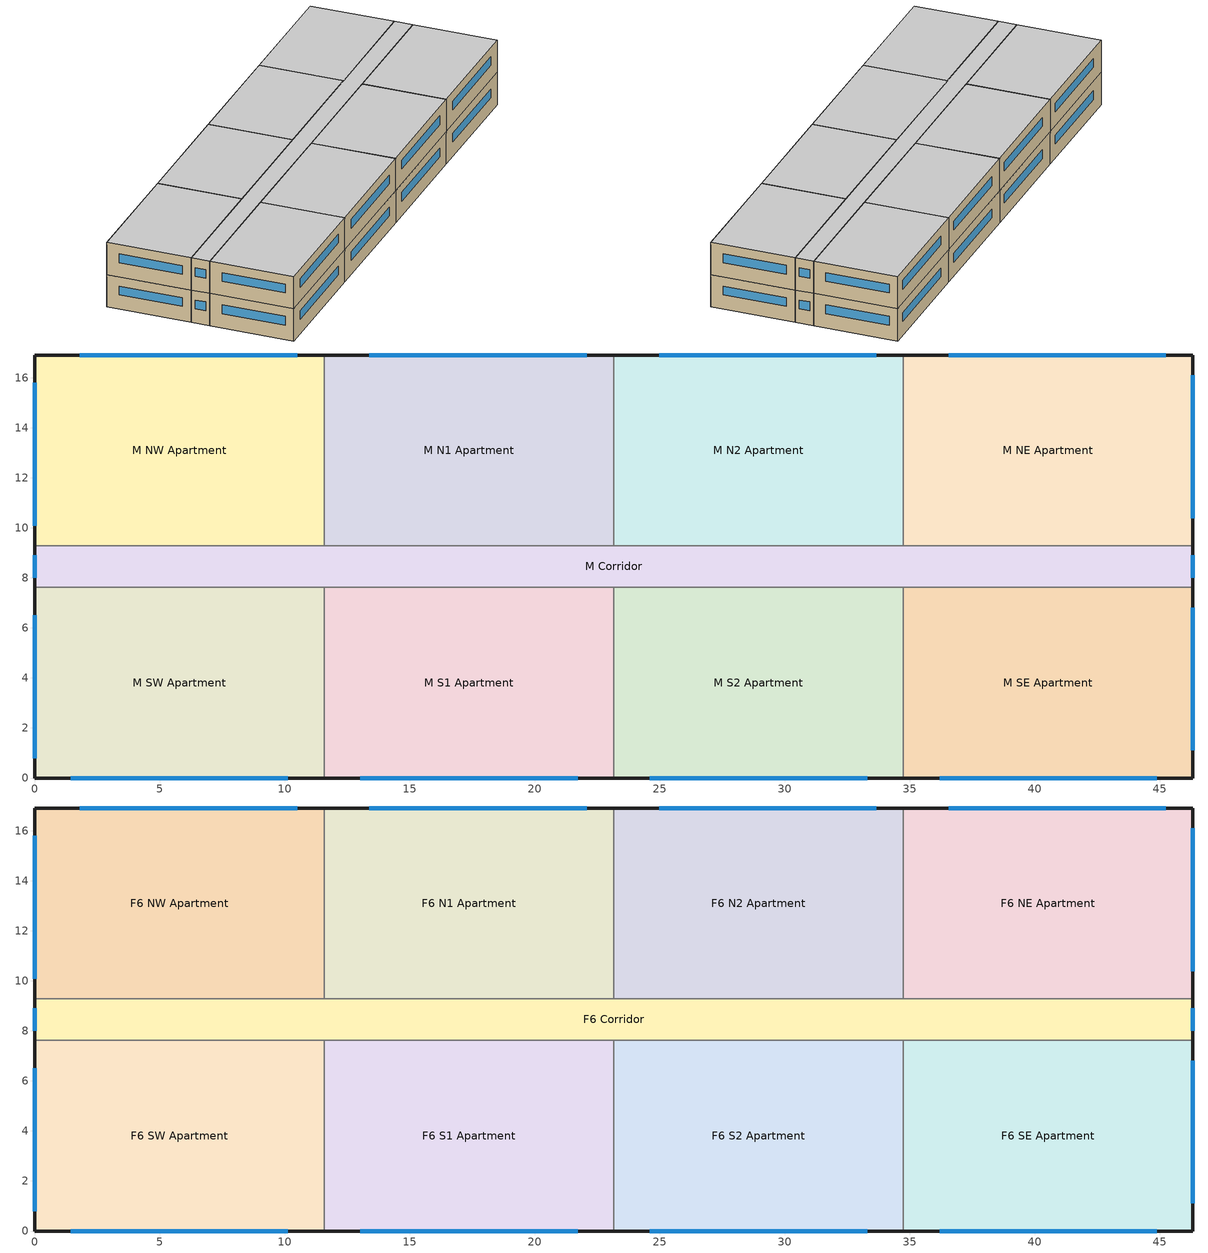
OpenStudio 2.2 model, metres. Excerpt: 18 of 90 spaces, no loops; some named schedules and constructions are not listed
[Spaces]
M S1 Apartment
 floor to F4 S1 Apartment: 23.16,7.62 23.16,0 11.58,0 11.58,7.62 z12.19
 wall outside: 11.58,0 23.16,0 z12.19:15.24
 wall to M Corridor: 23.16,7.62 11.58,7.62 z12.19:15.24
 wall to M S2 Apartment: 23.16,0 23.16,7.62 z12.19:15.24
 wall to M SW Apartment: 11.58,7.62 11.58,0 z12.19:15.24
 window: 13.03,0 21.72,0 z13.55:14.36
M Corridor
 floor to F4 Corridor: 46.33,9.3 46.33,7.62 0,7.62 0,9.3 z12.19
 wall outside: 46.33,7.62 46.33,9.3 / 0,9.3 0,7.62 z12.19:15.24
 wall to M SE Apartment: 34.75,7.62 46.33,7.62 z12.19:15.24
 wall to M NW Apartment: 11.58,9.3 0,9.3 z12.19:15.24
 wall to M SW Apartment: 0,7.62 11.58,7.62 z12.19:15.24
 wall to M N2 Apartment: 34.75,9.3 23.16,9.3 z12.19:15.24
 wall to M N1 Apartment: 23.16,9.3 11.58,9.3 z12.19:15.24
 wall to M NE Apartment: 46.33,9.3 34.75,9.3 z12.19:15.24
 wall to M S2 Apartment: 23.16,7.62 34.75,7.62 z12.19:15.24
 window: 46.33,8 46.33,8.91 / 0,8.91 0,8 z13.55:14.36
M NW Apartment
 floor to F4 NW Apartment: 11.58,16.92 11.58,9.3 0,9.3 0,16.92 z12.19
 wall outside: 11.58,16.92 0,16.92 0,9.3 z12.19:15.24
 wall to M N1 Apartment: 11.58,9.3 11.58,16.92 z12.19:15.24
 window: 0,15.8 0,10.08 / 10.5,16.92 1.81,16.92 z13.55:14.36
M N2 Apartment
 floor to F4 N2 Apartment: 34.75,16.92 34.75,9.3 23.16,9.3 23.16,16.92 z12.19
 wall outside: 34.75,16.92 23.16,16.92 z12.19:15.24
 wall to M NE Apartment: 34.75,9.3 34.75,16.92 z12.19:15.24
 wall to M N1 Apartment: 23.16,16.92 23.16,9.3 z12.19:15.24
 window: 33.66,16.92 24.98,16.92 z13.55:14.36
M SW Apartment
 floor to F4 SW Apartment: 11.58,7.62 11.58,0 0,0 0,7.62 z12.19
 wall outside: 0,7.62 0,0 11.58,0 z12.19:15.24
 window: 1.45,0 10.13,0 / 0,6.5 0,0.79 z13.55:14.36
M SE Apartment
 floor to F4 SE Apartment: 46.33,7.62 46.33,0 34.75,0 34.75,7.62 z12.19
 wall outside: 34.75,0 46.33,0 46.33,7.62 z12.19:15.24
 wall to M S2 Apartment: 34.75,7.62 34.75,0 z12.19:15.24
 window: 36.19,0 44.88,0 / 46.33,1.1 46.33,6.81 z13.55:14.36
M N1 Apartment
 floor to F4 N1 Apartment: 23.16,16.92 23.16,9.3 11.58,9.3 11.58,16.92 z12.19
 wall outside: 23.16,16.92 11.58,16.92 z12.19:15.24
 window: 22.08,16.92 13.4,16.92 z13.55:14.36
M NE Apartment
 floor to F4 NE Apartment: 46.33,16.92 46.33,9.3 34.75,9.3 34.75,16.92 z12.19
 wall outside: 46.33,9.3 46.33,16.92 34.75,16.92 z12.19:15.24
 window: 45.25,16.92 36.56,16.92 / 46.33,10.4 46.33,16.11 z13.55:14.36
M S2 Apartment
 floor to F4 S2 Apartment: 34.75,7.62 34.75,0 23.16,0 23.16,7.62 z12.19
 wall outside: 23.16,0 34.75,0 z12.19:15.24
 window: 24.61,0 33.3,0 z13.55:14.36
F6 S2 Apartment
 floor to M S2 Apartment: 34.75,7.62 34.75,0 23.16,0 23.16,7.62 z15.24
 wall outside: 23.16,0 34.75,0 z15.24:18.29
 wall to F6 Corridor: 34.75,7.62 23.16,7.62 z15.24:18.29
 wall to F6 S1 Apartment: 23.16,7.62 23.16,0 z15.24:18.29
 wall to F6 SE Apartment: 34.75,0 34.75,7.62 z15.24:18.29
 window: 24.61,0 33.3,0 z16.59:17.41
 ceiling to F7 S2 Apartment: 34.75,0 34.75,7.62 23.16,7.62 23.16,0 z18.29
F6 NE Apartment
 floor to M NE Apartment: 46.33,16.92 46.33,9.3 34.75,9.3 34.75,16.92 z15.24
 wall outside: 46.33,9.3 46.33,16.92 34.75,16.92 z15.24:18.29
 wall to F6 N2 Apartment: 34.75,16.92 34.75,9.3 z15.24:18.29
 wall to F6 Corridor: 34.75,9.3 46.33,9.3 z15.24:18.29
 window: 46.33,10.4 46.33,16.11 / 45.25,16.92 36.56,16.92 z16.59:17.41
 ceiling to F7 NE Apartment: 46.33,9.3 46.33,16.92 34.75,16.92 34.75,9.3 z18.29
F6 S1 Apartment
 floor to M S1 Apartment: 23.16,7.62 23.16,0 11.58,0 11.58,7.62 z15.24
 wall outside: 11.58,0 23.16,0 z15.24:18.29
 wall to F6 SW Apartment: 11.58,7.62 11.58,0 z15.24:18.29
 wall to F6 Corridor: 23.16,7.62 11.58,7.62 z15.24:18.29
 window: 13.03,0 21.72,0 z16.59:17.41
 ceiling to F7 S1 Apartment: 23.16,0 23.16,7.62 11.58,7.62 11.58,0 z18.29
F6 Corridor
 floor to M Corridor: 46.33,9.3 46.33,7.62 0,7.62 0,9.3 z15.24
 wall outside: 46.33,7.62 46.33,9.3 / 0,9.3 0,7.62 z15.24:18.29
 wall to F6 N1 Apartment: 23.16,9.3 11.58,9.3 z15.24:18.29
 wall to F6 SE Apartment: 34.75,7.62 46.33,7.62 z15.24:18.29
 wall to F6 SW Apartment: 0,7.62 11.58,7.62 z15.24:18.29
 wall to F6 N2 Apartment: 34.75,9.3 23.16,9.3 z15.24:18.29
 wall to F6 NW Apartment: 11.58,9.3 0,9.3 z15.24:18.29
 window: 46.33,8 46.33,8.91 / 0,8.91 0,8 z16.59:17.41
 ceiling to F7 Corridor: 46.33,7.62 46.33,9.3 0,9.3 0,7.62 z18.29
F6 SE Apartment
 floor to M SE Apartment: 46.33,7.62 46.33,0 34.75,0 34.75,7.62 z15.24
 wall outside: 34.75,0 46.33,0 46.33,7.62 z15.24:18.29
 window: 46.33,1.1 46.33,6.81 / 36.19,0 44.88,0 z16.59:17.41
 ceiling to F7 SE Apartment: 46.33,0 46.33,7.62 34.75,7.62 34.75,0 z18.29
F6 N1 Apartment
 floor to M N1 Apartment: 23.16,16.92 23.16,9.3 11.58,9.3 11.58,16.92 z15.24
 wall outside: 23.16,16.92 11.58,16.92 z15.24:18.29
 wall to F6 N2 Apartment: 23.16,9.3 23.16,16.92 z15.24:18.29
 wall to F6 NW Apartment: 11.58,16.92 11.58,9.3 z15.24:18.29
 window: 22.08,16.92 13.4,16.92 z16.59:17.41
 ceiling to F7 N1 Apartment: 23.16,9.3 23.16,16.92 11.58,16.92 11.58,9.3 z18.29
F6 NW Apartment
 floor to M NW Apartment: 11.58,16.92 11.58,9.3 0,9.3 0,16.92 z15.24
 wall outside: 11.58,16.92 0,16.92 0,9.3 z15.24:18.29
 window: 0,15.8 0,10.08 / 10.5,16.92 1.81,16.92 z16.59:17.41
 ceiling to F7 NW Apartment: 11.58,9.3 11.58,16.92 0,16.92 0,9.3 z18.29
F6 N2 Apartment
 floor to M N2 Apartment: 34.75,16.92 34.75,9.3 23.16,9.3 23.16,16.92 z15.24
 wall outside: 34.75,16.92 23.16,16.92 z15.24:18.29
 window: 33.66,16.92 24.98,16.92 z16.59:17.41
 ceiling to F7 N2 Apartment: 34.75,9.3 34.75,16.92 23.16,16.92 23.16,9.3 z18.29
F6 SW Apartment
 floor to M SW Apartment: 11.58,7.62 11.58,0 0,0 0,7.62 z15.24
 wall outside: 0,7.62 0,0 11.58,0 z15.24:18.29
 window: 1.45,0 10.13,0 / 0,6.5 0,0.79 z16.59:17.41
 ceiling to F7 SW Apartment: 11.58,0 11.58,7.62 0,7.62 0,0 z18.29
[Site]
Schefferville_PQ_CAN: Latitude {deg}=54.8; Longitude {deg}=-66.82; Time Zone {hr}=-5; Elevation {m}=521; Terrain=City
[Building]
NECB 2011-HighriseApartment-NECB HDD Method-CAN_PQ_Schefferville.718280_CWEC.epw created: 2017-07-10 19:24:57 +0000: North Axis {deg}=0; Default Construction Set=NECB 2011 - HighApt - NECB HDD Method at climate 8; Standards Number of Stories=10; Standards Number of Above Ground Stories=10; Standards Building Type=HighriseApartment
[Site:GroundTemperature:BuildingSurface]
19.527, 19.502, 19.536, 19.598, 20.002, 21.64, 22.225, 22.375, 21.449, 20.121, 19.802, 19.633
[Site:WaterMainsTemperature]
Calculation Method=Correlation; Annual Average Outdoor Air Temperature {C}=-4.14167; Maximum Difference In Monthly Average Outdoor Air Temperatures {deltaC}=34.6
[SizingPeriod:DesignDay] Barometric Pressure {Pa}=95221; Sky Clearness=0; Rain Indicator=0; Snow Indicator=0; Day of Month=21; Daylight Saving Time Indicator=0; Humidity Indicating Type=Wetbulb; Dry-Bulb Temperature Range Modifier Type=DefaultMultipliers
Name | Maximum Dry-Bulb Temperature {C} | Daily Dry-Bulb Temperature Range {deltaC} | Humidity Indicating Conditions at Maximum Dry-Bulb | Wind Speed {m/s} | Wind Direction {deg} | Month | Day Type | Solar Model Indicator | ASHRAE Taub | ASHRAE Taud
Schefferville Ann Clg .4% Condns WB=>MDB | 20.9 | 8.9 | 16.6 | 5 | 220 | 7 | SummerDesignDay | ASHRAETau | 0.406 | 2.08
Schefferville Ann Clg .4% Condns DB=>MWB | 23.5 | 8.9 | 15 | 5 | 220 | 7 | SummerDesignDay | ASHRAETau | 0.406 | 2.08
Schefferville Ann Htg 99.6% Condns DB | -36.9 | 0 | -36.9 | 2.4 | 160 | 1 | WinterDesignDay | ASHRAEClearSky
[Material:NoMass]
CP02 CARPET PAD: Roughness=VeryRough; Thermal Resistance {m2-K/W}=0.21648; Thermal Absorptance=0.9; Solar Absorptance=0.7; Visible Absorptance=0.8
[Material]
Name | Roughness | Thickness {m} | Conductivity {W/m-K} | Density {kg/m3} | Specific Heat {J/kg-K} | Thermal Absorptance | Solar Absorptance | Visible Absorptance
100mm Normalweight concrete floor | MediumSmooth | 0.1016 | 2.31 | 2322 | 832
G01 13mm gypsum board | Smooth | 0.0127 | 0.16 | 800 | 1090 | 0.9 | 0.7 | 0.5
G05 25mm wood | MediumSmooth | 0.0254 | 0.15 | 608 | 1630 | 0.9 | 0.5 | 0.5
[Construction]
Typical Interior Floor: 100mm Normalweight concrete floor, CP02 CARPET PAD
Typical Interior Wall: G01 13mm gypsum board, G01 13mm gypsum board
Typical Interior Ceiling: CP02 CARPET PAD, 100mm Normalweight concrete floor
Typical Interior Window: Clear 3mm
Typical Interior Door; Typical Interior Partition: G05 25mm wood
Customized Fenestration: cond=0.160 tvis=0.220 tsol=0.232: Customized Fenestration:: cond=0.160 tvis=0.220 tsol=0.232
Customized Fenestration: cond=0.160 tvis=0.441 tsol=0.279: Customized Fenestration:: cond=0.160 tvis=0.441 tsol=0.279
Customized Fenestration: cond=0.160 tvis=0.294 tsol=0.332: Customized Fenestration:: cond=0.160 tvis=0.294 tsol=0.332
Customized Fenestration: cond=0.160 tvis=0.898 tsol=0.837: Customized Fenestration:: cond=0.160 tvis=0.898 tsol=0.837
[DefaultConstructionSet]
NECB 2011 - HighApt - NECB HDD Method at climate 8: Default Exterior Surface Constructions=NECB 2011 - HighApt - NECB HDD Method at climate 8; Default Interior Surface Constructions=Default Surface Constructions 2; Default Ground Contact Surface Constructions=NECB 2011 - HighApt - NECB HDD Method at climate 9; Default Exterior SubSurface Constructions=NECB 2011 - HighApt - NECB HDD Method at climate 8; Default Interior SubSurface Constructions=Default Sub Surface Constructions 2; Interior Partition Construction=Typical Interior Partition
[DefaultSurfaceConstructions]
Name | Floor Construction | Wall Construction | Roof Ceiling Construction
Default Surface Constructions 2 | Typical Interior Floor | Typical Interior Wall | Typical Interior Ceiling
NECB 2011 - HighApt - NECB HDD Method at climate 8 | Customized opaque construction {67de7236-55ff-40dc-9b20-317928c565ed} to conductance of 0.142 | Customized opaque construction {4d4a765c-db68-485f-ab31-9d598f427766} to conductance of 0.183 | Customized opaque construction {a1f6b738-4c50-45bb-94c7-4642820f3728} to conductance of 0.142
NECB 2011 - HighApt - NECB HDD Method at climate 9 | Customized opaque construction {af49dda3-b49d-4cc1-a904-a286c5a75772} to conductance of 0.379 | Customized opaque construction {af49dda3-b49d-4cc1-a904-a286c5a75772} to conductance of 0.21 | Customized opaque construction {af49dda3-b49d-4cc1-a904-a286c5a75772} to conductance of 0.21
[DefaultSubSurfaceConstructions]
Name | Fixed Window Construction | Operable Window Construction | Door Construction | Glass Door Construction | Overhead Door Construction | Skylight Construction | Tubular Daylight Dome Construction | Tubular Daylight Diffuser Construction
Default Sub Surface Constructions 2 | Typical Interior Window | Typical Interior Window | Typical Interior Door
NECB 2011 - HighApt - NECB HDD Method at climate 8 | Customized Fenestration: cond=0.160 tvis=0.220 tsol=0.232 | Customized Fenestration: cond=0.160 tvis=0.220 tsol=0.232 | Customized opaque construction {1b77a251-163b-4666-abed-945239e6c009} to conductance of 1.6 | Customized Fenestration: cond=0.160 tvis=0.441 tsol=0.279 | Customized opaque construction {7ef48a19-9d7f-46e7-96e6-fd971de7b934} to conductance of 1.6 | Customized Fenestration: cond=0.160 tvis=0.294 tsol=0.332 | Customized Fenestration: cond=0.160 tvis=0.898 tsol=0.837 | Customized Fenestration: cond=0.160 tvis=0.898 tsol=0.837
[WindowMaterial:Glazing]
Clear 3mm: Optical Data Type=SpectralAverage; Thickness {m}=0.003; Solar Transmittance at Normal Incidence=0.837; Front Side Solar Reflectance at Normal Incidence=0.075; Back Side Solar Reflectance at Normal Incidence=0.075; Visible Transmittance at Normal Incidence=0.898; Front Side Visible Reflectance at Normal Incidence=0.081; Back Side Visible Reflectance at Normal Incidence=0.081; Infrared Transmittance at Normal Incidence=0; Front Side Infrared Hemispherical Emissivity=0.84; Back Side Infrared Hemispherical Emissivity=0.84; Conductivity {W/m-K}=0.9; Dirt Correction Factor for Solar and Visible Transmittance=1; Solar Diffusing=No
[WindowMaterial:SimpleGlazingSystem] U-Factor {W/m2-K}=1.6; Solar Heat Gain Coefficient=0.6; Visible Transmittance=0.21
Customized Fenestration:: cond=0.160 tvis=0.220 tsol=0.232; Customized Fenestration:: cond=0.160 tvis=0.441 tsol=0.279; Customized Fenestration:: cond=0.160 tvis=0.294 tsol=0.332; Customized Fenestration:: cond=0.160 tvis=0.898 tsol=0.837
[Space] Part of Total Floor Area=Yes
Name | Space Type | Building Story | Thermal Zone
F6 NE Apartment | Space Function Dwelling Unit(s) | Building Story 6 | Sp-F6 NE Apartment Sys-1 Flr-2 Sch-G HPlcmt-north ZN
F6 S1 Apartment | Space Function Dwelling Unit(s) | Building Story 6 | Sp-F6 S1 Apartment Sys-1 Flr-2 Sch-G HPlcmt-south ZN
F6 SE Apartment | Space Function Dwelling Unit(s) | Building Story 6 | Sp-F6 SE Apartment Sys-1 Flr-2 Sch-G HPlcmt-south ZN
M NE Apartment | Space Function Dwelling Unit(s) | Building Story 5 | Sp-M NE Apartment Sys-1 Flr-1 Sch-G HPlcmt-north ZN
M S1 Apartment | Space Function Dwelling Unit(s) | Building Story 5 | Sp-M S1 Apartment Sys-1 Flr-1 Sch-G HPlcmt-south ZN
M Corridor | Space Function Corr. < 2.4m wide-sch-G | Building Story 5 | Sp-M Corridor Sys-1 Flr-1 Sch-G HPlcmt-east ZN
F6 S2 Apartment | Space Function Dwelling Unit(s) | Building Story 6 | Sp-F6 S2 Apartment Sys-1 Flr-2 Sch-G HPlcmt-south ZN
M SW Apartment | Space Function Dwelling Unit(s) | Building Story 5 | Sp-M SW Apartment Sys-1 Flr-1 Sch-G HPlcmt-south ZN
F6 Corridor | Space Function Corr. < 2.4m wide-sch-G | Building Story 6 | Sp-F6 Corridor Sys-1 Flr-2 Sch-G HPlcmt-east ZN
M NW Apartment | Space Function Dwelling Unit(s) | Building Story 5 | Sp-M NW Apartment Sys-1 Flr-1 Sch-G HPlcmt-north ZN
M N2 Apartment | Space Function Dwelling Unit(s) | Building Story 5 | Sp-M N2 Apartment Sys-1 Flr-1 Sch-G HPlcmt-north ZN
M N1 Apartment | Space Function Dwelling Unit(s) | Building Story 5 | Sp-M N1 Apartment Sys-1 Flr-1 Sch-G HPlcmt-north ZN
F6 N1 Apartment | Space Function Dwelling Unit(s) | Building Story 6 | Sp-F6 N1 Apartment Sys-1 Flr-2 Sch-G HPlcmt-north ZN
F6 N2 Apartment | Space Function Dwelling Unit(s) | Building Story 6 | Sp-F6 N2 Apartment Sys-1 Flr-2 Sch-G HPlcmt-north ZN
M SE Apartment | Space Function Dwelling Unit(s) | Building Story 5 | Sp-M SE Apartment Sys-1 Flr-1 Sch-G HPlcmt-south ZN
F6 NW Apartment | Space Function Dwelling Unit(s) | Building Story 6 | Sp-F6 NW Apartment Sys-1 Flr-2 Sch-G HPlcmt-north ZN
F6 SW Apartment | Space Function Dwelling Unit(s) | Building Story 6 | Sp-F6 SW Apartment Sys-1 Flr-2 Sch-G HPlcmt-south ZN
M S2 Apartment | Space Function Dwelling Unit(s) | Building Story 5 | Sp-M S2 Apartment Sys-1 Flr-1 Sch-G HPlcmt-south ZN
[BuildingStory]
Name | Nominal Z Coordinate {m}
Building Story 5 | 12.1914
Building Story 6 | 15.2393
[SpaceType] Standards Building Type=Space Function
Name | Default Schedule Set | Design Specification Outdoor Air Object | Standards Space Type
Space Function Corr. < 2.4m wide-sch-G | Space Function Corr. < 2.4m wide-sch-G Schedule Set | Space Function Corr. < 2.4m wide-sch-G Ventilation | Corr. < 2.4m wide-sch-G
Space Function Dwelling Unit(s) | Space Function Dwelling Unit(s) Schedule Set | Space Function Dwelling Unit(s) Ventilation | Dwelling Unit(s)
[People] Work Efficiency Schedule=Work Efficiency Schedule; Clothing Insulation Schedule=Clothing Schedule; Air Velocity Schedule=Air Velocity Schedule
Name | People Definition | Space or SpaceType
Space Function Corr. < 2.4m wide-sch-G People | Space Function Corr. < 2.4m wide-sch-G People Definition | Space Function Corr. < 2.4m wide-sch-G
Space Function Dwelling Unit(s) People | Space Function Dwelling Unit(s) People Definition | Space Function Dwelling Unit(s)
[Lights]
Name | Lights Definition | Space or SpaceType
Space Function Corr. < 2.4m wide-sch-G Lights | Space Function Corr. < 2.4m wide-sch-G Lights Definition | Space Function Corr. < 2.4m wide-sch-G
Space Function Dwelling Unit(s) Lights | Space Function Dwelling Unit(s) Lights Definition | Space Function Dwelling Unit(s)
[DesignSpecification:OutdoorAir] Outdoor Air Method=Sum
Name | Outdoor Air Flow per Floor Area {m3/s-m2}
Space Function Corr. < 2.4m wide-sch-G Ventilation | 0.0003048
Space Function Dwelling Unit(s) Ventilation | 0.00034544
[DefaultScheduleSet] Number of People Schedule=NECB-G-Occupancy; People Activity Level Schedule=NECB-Activity; Lighting Schedule=NECB-G-Lighting; Electric Equipment Schedule=NECB-G-Electric-Equipment; Infiltration Schedule=Always On
Space Function Corr. < 2.4m wide-sch-G Schedule Set; Space Function Dwelling Unit(s) Schedule Set
[ThermostatSetpoint:DualSetpoint] Heating Setpoint Temperature Schedule=NECB-G-Thermostat Setpoint-Heating; Cooling Setpoint Temperature Schedule=NECB-G-Thermostat Setpoint-Cooling
Space Function Dwelling Unit(s) Thermostat 80; Space Function Dwelling Unit(s) Thermostat 81; Space Function Dwelling Unit(s) Thermostat 82; Space Function Dwelling Unit(s) Thermostat 83; Space Function Corr. < 2.4m wide-sch-G Thermostat 11; Space Function Dwelling Unit(s) Thermostat 84; Space Function Dwelling Unit(s) Thermostat 85; Space Function Dwelling Unit(s) Thermostat 86; Space Function Dwelling Unit(s) Thermostat 87; Space Function Dwelling Unit(s) Thermostat 88; Space Function Dwelling Unit(s) Thermostat 89; Space Function Dwelling Unit(s) Thermostat 90; Space Function Dwelling Unit(s) Thermostat 91; Space Function Corr. < 2.4m wide-sch-G Thermostat 12; Space Function Dwelling Unit(s) Thermostat 92; Space Function Dwelling Unit(s) Thermostat 93; Space Function Dwelling Unit(s) Thermostat 94; Space Function Dwelling Unit(s) Thermostat 95
[ElectricEquipment]
Space Function Dwelling Unit(s) Elec Equip: Electric Equipment Definition=Space Function Dwelling Unit(s) Elec Equip Definition; Space or SpaceType=Space Function Dwelling Unit(s)
[SpaceInfiltration:DesignFlowRate] Schedule=Always On Discrete; Design Flow Rate Calculation Method=Flow/ExteriorArea; Flow per Exterior Surface Area {m3/s-m2}=0.00025; Constant Term Coefficient=0; Temperature Term Coefficient=0; Velocity Term Coefficient=0.224; Velocity Squared Term Coefficient=0
Name | Space or SpaceType
F6 Corridor Infiltration | F6 Corridor
F6 N1 Apartment Infiltration | F6 N1 Apartment
F6 N2 Apartment Infiltration | F6 N2 Apartment
F6 NE Apartment Infiltration | F6 NE Apartment
F6 NW Apartment Infiltration | F6 NW Apartment
F6 S1 Apartment Infiltration | F6 S1 Apartment
F6 S2 Apartment Infiltration | F6 S2 Apartment
F6 SE Apartment Infiltration | F6 SE Apartment
F6 SW Apartment Infiltration | F6 SW Apartment
M Corridor Infiltration | M Corridor
M N1 Apartment Infiltration | M N1 Apartment
M N2 Apartment Infiltration | M N2 Apartment
M NE Apartment Infiltration | M NE Apartment
M NW Apartment Infiltration | M NW Apartment
M S1 Apartment Infiltration | M S1 Apartment
M S2 Apartment Infiltration | M S2 Apartment
M SE Apartment Infiltration | M SE Apartment
M SW Apartment Infiltration | M SW Apartment
[ThermalZone] Use Ideal Air Loads=No
Name | Thermostat
Sp-M N2 Apartment Sys-1 Flr-1 Sch-G HPlcmt-north ZN | Space Function Dwelling Unit(s) Thermostat 80
Sp-M NE Apartment Sys-1 Flr-1 Sch-G HPlcmt-north ZN | Space Function Dwelling Unit(s) Thermostat 81
Sp-M NW Apartment Sys-1 Flr-1 Sch-G HPlcmt-north ZN | Space Function Dwelling Unit(s) Thermostat 82
Sp-M N1 Apartment Sys-1 Flr-1 Sch-G HPlcmt-north ZN | Space Function Dwelling Unit(s) Thermostat 83
Sp-M Corridor Sys-1 Flr-1 Sch-G HPlcmt-east ZN | Space Function Corr. < 2.4m wide-sch-G Thermostat 11
Sp-M S2 Apartment Sys-1 Flr-1 Sch-G HPlcmt-south ZN | Space Function Dwelling Unit(s) Thermostat 84
Sp-M SW Apartment Sys-1 Flr-1 Sch-G HPlcmt-south ZN | Space Function Dwelling Unit(s) Thermostat 85
Sp-M S1 Apartment Sys-1 Flr-1 Sch-G HPlcmt-south ZN | Space Function Dwelling Unit(s) Thermostat 86
Sp-M SE Apartment Sys-1 Flr-1 Sch-G HPlcmt-south ZN | Space Function Dwelling Unit(s) Thermostat 87
Sp-F6 NW Apartment Sys-1 Flr-2 Sch-G HPlcmt-north ZN | Space Function Dwelling Unit(s) Thermostat 88
Sp-F6 N2 Apartment Sys-1 Flr-2 Sch-G HPlcmt-north ZN | Space Function Dwelling Unit(s) Thermostat 89
Sp-F6 N1 Apartment Sys-1 Flr-2 Sch-G HPlcmt-north ZN | Space Function Dwelling Unit(s) Thermostat 90
Sp-F6 NE Apartment Sys-1 Flr-2 Sch-G HPlcmt-north ZN | Space Function Dwelling Unit(s) Thermostat 91
Sp-F6 Corridor Sys-1 Flr-2 Sch-G HPlcmt-east ZN | Space Function Corr. < 2.4m wide-sch-G Thermostat 12
Sp-F6 SW Apartment Sys-1 Flr-2 Sch-G HPlcmt-south ZN | Space Function Dwelling Unit(s) Thermostat 92
Sp-F6 SE Apartment Sys-1 Flr-2 Sch-G HPlcmt-south ZN | Space Function Dwelling Unit(s) Thermostat 93
Sp-F6 S1 Apartment Sys-1 Flr-2 Sch-G HPlcmt-south ZN | Space Function Dwelling Unit(s) Thermostat 94
Sp-F6 S2 Apartment Sys-1 Flr-2 Sch-G HPlcmt-south ZN | Space Function Dwelling Unit(s) Thermostat 95
